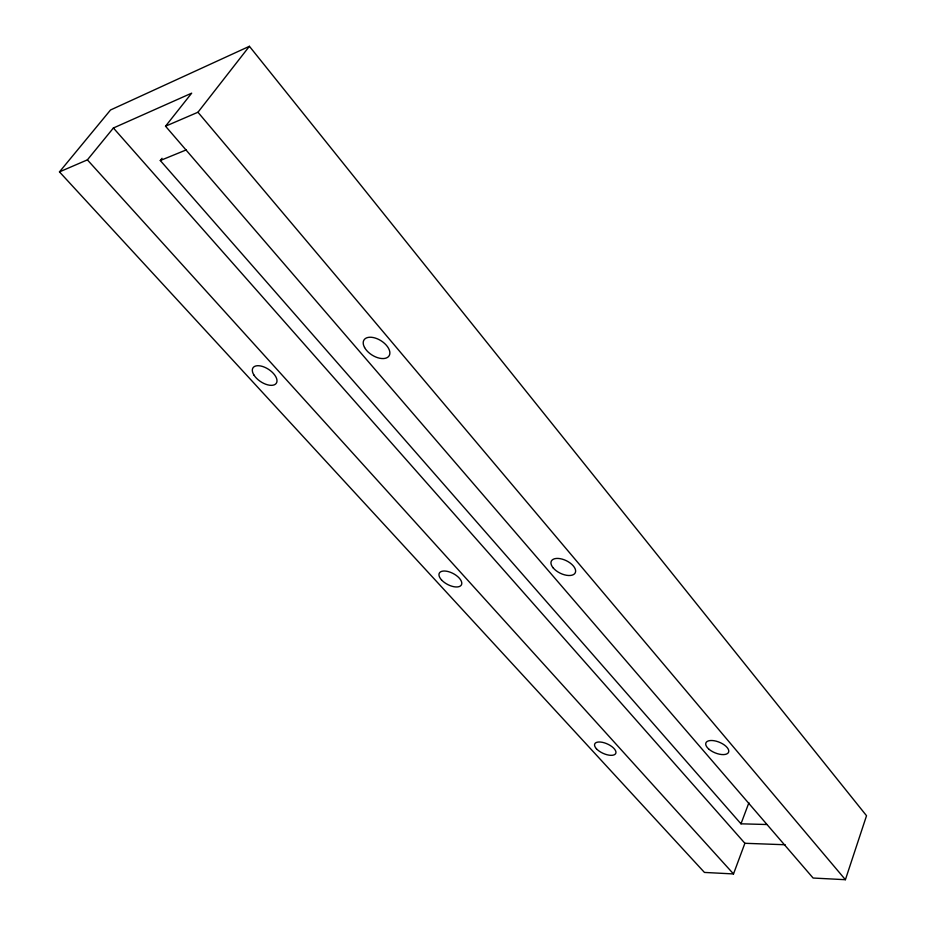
<?xml version="1.0" encoding="UTF-8"?>
<svg xmlns="http://www.w3.org/2000/svg" width="926" height="926" viewBox="0 0 926 926"><rect width="100%" height="100%" fill="white"/><g stroke="black" fill="none" stroke-linecap="round" stroke-linejoin="round"><path stroke-width="1.39" d="M113.4 127.996L191.682 93.156L165.534 126.202L813.109 878.033L845.403 879.7L866.528 815.725L249.407 46.3L110.541 109.974L59.472 171.889L704.443 872.431L733.508 873.936L744.886 843.285L113.4 127.996L87.391 159.862L59.472 171.889M766.612 824.51L740.985 823.816L748.891 802.749M740.985 823.816L160.291 160.522L162.027 158.288M165.534 126.202L197.956 112.243L249.407 46.3M160.291 160.522L186.392 149.838M744.886 843.285L785.167 844.755M87.391 159.862L733.508 873.936M197.956 112.243L845.403 879.7M709.2 749.423A12.281 5.73 22.4 0 0 728.449 752.502A12.281 5.73 22.4 0 0 714.039 740.719A12.281 5.73 22.4 0 0 709.2 749.423M553.239 567.974A13.311 6.957 26 0 0 574.525 573.819A13.311 6.957 26 0 0 562.117 559.107A13.311 6.957 26 0 0 553.239 567.974M364.566 347.516A14.851 8.45 32.3 0 0 387.624 357.332A14.851 8.45 32.3 0 0 377.414 338.847A14.851 8.45 32.3 0 0 364.566 347.516M596.402 748.717A11.517 5.151 24.3 0 0 614.91 754.412A11.517 5.151 24.3 0 0 604.458 742.86A11.517 5.151 24.3 0 0 596.402 748.717M253.944 375.053A13.983 7.315 33.4 0 0 275.335 384.255A13.983 7.315 33.4 0 0 264.709 367.263A13.983 7.315 33.4 0 0 253.944 375.053M441.494 579.884A12.513 6.146 27.9 0 0 461.044 585.417A12.513 6.146 27.9 0 0 448.601 571.678A12.513 6.146 27.9 0 0 441.494 579.884"/></g></svg>
